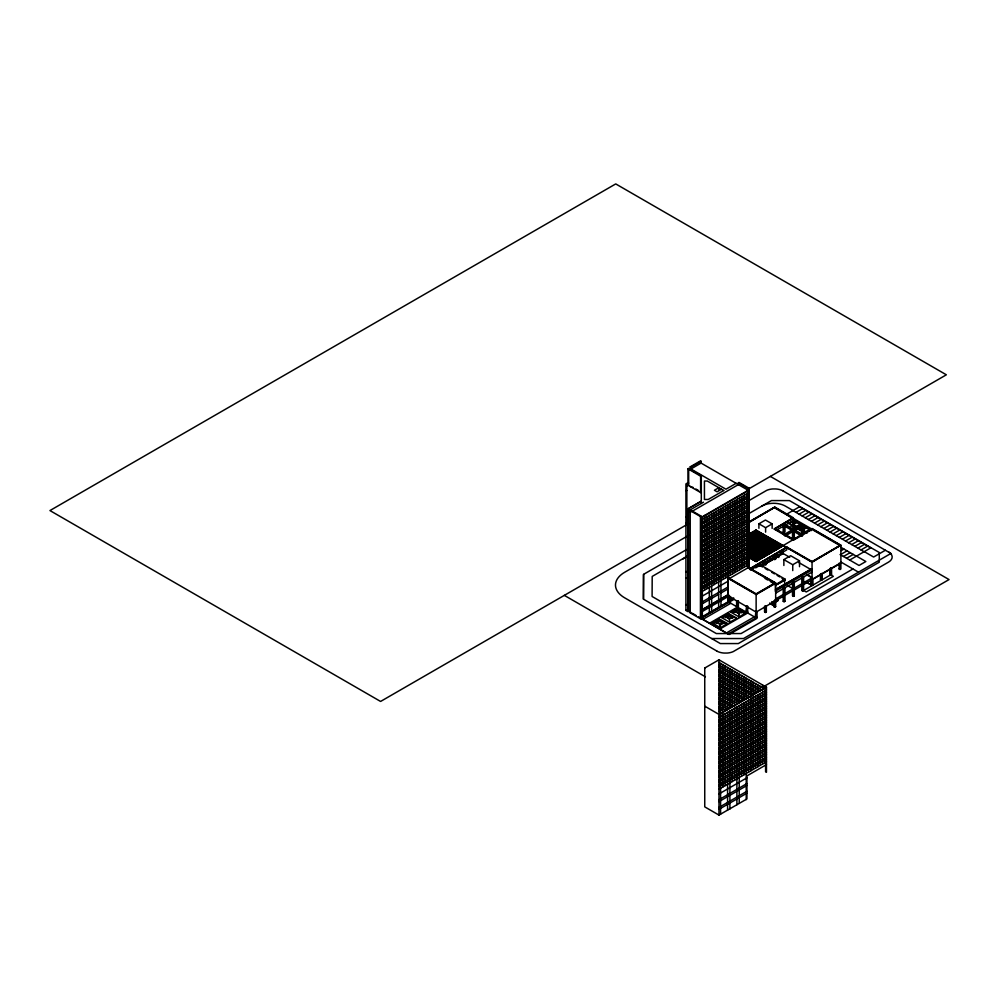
<?xml version="1.0" encoding="UTF-8"?>
<svg xmlns="http://www.w3.org/2000/svg" width="999" height="999" viewBox="0 0 999 999"><rect width="100%" height="100%" fill="white"/><g stroke="black" fill="none" stroke-linecap="round" stroke-linejoin="round"><path stroke-width="1.5" d="M718.643 579.233L718.643 607.679L700.724 618.144M766.47 764.61L746.94 775.886L746.94 798.95L718.98 815.084L718.98 714.397L766.47 686.975L766.47 772.302L765.584 771.79L765.584 764.098M720.966 577.884L720.966 606.331M727.959 602.547L727.959 573.851M748.563 513.786L771.44 500.574L789.447 500.586L879.282 552.509L879.282 562.187L738.323 643.568L720.341 643.568L643.456 599.175L643.531 574.375L686.65 549.537M643.456 599.175L643.568 574.4M682.454 559.265L687.337 556.231M690.222 469.905L690.222 466.808L700.436 460.914L701.098 461.301L701.098 463.099L688.673 470.267M701.298 492.157L700.624 492.544L688.011 485.252L688.011 468.856L688.673 468.469L701.298 475.761L701.298 503.459L700.848 501.411L687.562 509.09L688.224 610.626L686.862 610.139L690.896 612.474L690.222 612.862L690.222 510.626L690.896 510.239M690.222 466.808L690.896 467.195L701.098 461.301M688.011 468.856L700.624 476.148L701.298 475.761M686.862 485.914L688.673 484.877L688.673 468.469M689.822 486.301L693.181 487.475M721.515 489.223L717.07 491.795L714.41 490.247L718.855 487.687L718.855 490.384M687.562 509.09L700.848 501.411M689.934 510.027L703.508 502.185M736.163 483.329L725.948 489.223L690.896 468.981L690.896 467.195M738.373 482.817L739.048 482.442L749.25 488.336L749.25 567.457L748.588 567.844L748.588 488.711L738.373 482.817L738.373 484.615L692.207 511.276M690.222 510.626L700.436 516.52L701.098 516.133L701.098 618.369M748.588 488.711L749.25 488.336M687.1 524.487L380.582 701.448L49.95 510.564L615.734 183.916L946.365 374.8L748.825 488.848M700.724 517.707L748.201 490.297L748.201 567.669M701.098 517.919L748.588 490.509L700.212 462.587M688.011 525.736L688.224 525.099M700.724 520.392L748.201 492.982M700.724 523.089L748.201 495.666M700.724 525.012L748.201 497.589M700.724 527.697L748.201 500.287M688.011 535.402L688.673 535.014M686.937 536.363L624.687 572.265A31.381 18.119 0 0 0 615.759 582.717A30.919 17.857 0 0 0 615.746 587.375A31.381 18.119 0 0 0 624.675 597.827L716.758 650.998M749 500.574L766.695 490.372A12.55 7.243 0 0 1 772.702 488.948L775.898 488.948A12.55 7.243 0 0 1 783.216 491.008M700.724 529.62L748.201 502.21M700.724 532.317L748.201 504.895M700.724 534.228L748.201 506.818M700.724 536.925L748.201 509.502M700.724 538.848L748.201 511.426M700.724 541.533L748.201 514.123M700.724 543.456L748.201 516.046M700.724 546.153L748.201 518.731M700.724 548.064L748.201 520.654M687.112 556.256L652.197 576.423L652.097 596.478L716.32 633.553L741.083 633.553L852.946 568.98M748.139 522.415L774.762 507.042L793.406 517.794L774.762 528.558L793.406 539.323M748.226 522.614L774.762 507.292L792.969 518.444L774.325 529.195L792.969 517.794M700.724 550.761L774.762 507.292M700.724 552.684L748.201 525.262M700.724 555.369L748.201 527.959M700.724 557.292L748.201 529.882M758.903 528.284L758.903 523.801L765.446 520.029L772.152 523.888L772.152 528.384M700.724 559.989L748.201 532.567M700.724 561.9L756.131 529.97M748.388 534.69L756.355 530.219M749.7 534.328L751.685 533.166L753.683 534.328L751.685 535.476L749.7 534.328L751.685 533.553L753.683 534.328M751.91 533.041L753.908 531.893L755.906 533.041L753.908 534.19L751.91 533.041L753.908 532.28L755.906 533.041M754.133 531.768L756.131 530.606L758.129 531.768L756.131 532.917L754.133 531.768L756.131 530.993L758.129 531.768M749.412 534.615L756.131 530.731M685.913 571.528L686.862 571.753L685.913 571.753M786.413 514.335L799.537 506.755L870.766 547.877L849.687 560.052M700.724 564.597L748.201 537.175M751.473 535.601L749.475 536.763L749.475 534.453L751.473 535.601L749.475 534.84M751.685 535.739L749.7 536.888L751.685 536.113L753.683 536.888L751.685 538.036L751.685 535.739L753.683 536.888M751.91 535.601L753.908 534.453L755.906 535.601L753.908 536.763L751.91 535.601L753.908 534.84L755.906 535.601M754.133 534.328L756.131 533.166L758.129 534.328L756.131 535.476L754.133 534.328L756.131 533.553L758.129 534.328M756.355 533.041L758.353 531.893L760.339 533.041L758.353 534.19L756.355 533.041L758.353 532.28L760.339 533.041M758.903 523.801L765.609 527.672L772.152 523.888M700.724 566.52L748.201 539.098M795.978 512.387L802.634 508.541M749.7 539.448L751.685 538.299L751.685 540.596L749.7 539.448L751.685 538.686L753.683 539.448L751.685 540.596M753.908 537.012L751.91 538.161L753.908 537.4L755.906 538.161L753.908 539.323L753.908 537.012L755.906 538.161M754.133 536.888L756.131 535.739L758.129 536.888L756.131 538.036L754.133 536.888L756.131 536.113L758.129 536.888M756.355 535.601L758.353 534.453L760.339 535.601L758.353 536.763L756.355 535.601L758.353 534.84L760.339 535.601M758.566 534.328L760.564 533.166L762.562 534.328L760.564 535.476L758.566 534.328L760.564 533.553L762.562 534.328M700.724 569.205L748.201 541.795M751.473 540.734L749.475 541.883L749.475 539.572L751.473 540.734L749.475 539.959M749.7 542.007L751.685 540.859L753.683 542.007L751.685 543.169L749.7 542.007L751.685 541.246L753.683 542.007M751.91 540.734L753.908 539.572L753.908 541.883L755.906 540.734L753.908 539.959L751.91 540.734L753.908 541.883M756.131 538.299L754.133 539.448L756.131 538.686L758.129 539.448L756.131 540.596L756.131 538.299L758.129 539.448M756.355 538.161L758.353 537.012L760.339 538.161L758.353 539.323L756.355 538.161L758.353 537.4L760.339 538.161M758.566 536.888L760.564 535.739L762.562 536.888L760.564 538.036L758.566 536.888L760.564 536.113L762.562 536.888M760.788 535.601L762.786 534.453L764.784 535.601L762.786 536.763L760.788 535.601L762.786 534.84L764.784 535.601M799.075 514.173L805.731 510.339M700.724 571.128L748.201 543.718M784.977 526.635L784.977 532.017L784.09 532.529L783.204 532.017L783.204 524.325L784.09 523.813L793.406 529.195L801.835 524.325L792.519 518.956L792.519 526.635L794.292 526.635L794.292 519.917L776.098 530.357M792.519 518.956L793.406 518.444L812.05 529.195L811.163 529.707L802.721 524.85L784.977 535.089L784.09 534.577L784.977 536.051L784.977 535.089M751.473 543.294L749.475 544.443L749.475 542.145L751.473 543.294L749.475 542.519M749.7 544.567L751.685 543.419L753.683 544.567L751.685 545.729L749.7 544.567L751.685 543.806L753.683 544.567M751.91 543.294L753.908 542.145L755.906 543.294L753.908 544.443L751.91 543.294L753.908 542.519L755.906 543.294M754.133 542.007L756.131 540.859L756.131 543.169L758.129 542.007L756.131 541.246L754.133 542.007L756.131 543.169M758.353 539.572L756.355 540.734L758.353 539.959L760.339 540.734L758.353 541.883L758.353 539.572L760.339 540.734M758.566 539.448L760.564 538.299L762.562 539.448L760.564 540.596L758.566 539.448L760.564 538.686L762.562 539.448M760.788 538.161L762.786 537.012L764.784 538.161L762.786 539.323L760.788 538.161L762.786 537.4L764.784 538.161M763.011 536.888L765.009 535.739L767.007 536.888L765.009 538.036L763.011 536.888L765.009 536.113L767.007 536.888M700.724 573.826L748.201 546.403M789.085 523.526L793.069 521.216M802.172 515.971L808.828 512.125M751.473 545.854L749.475 547.002L749.475 544.705L751.473 545.854L749.475 545.079M751.685 545.978L749.7 547.14L751.685 546.366L753.683 547.14L751.685 548.289L751.685 545.978L753.683 547.14M751.91 545.854L753.908 544.705L755.906 545.854L753.908 547.002L751.91 545.854L753.908 545.079L755.906 545.854M754.133 544.567L756.131 543.419L758.129 544.567L756.131 545.729L754.133 544.567L756.131 543.806L758.129 544.567M756.355 543.294L758.353 542.145L758.353 544.443L760.339 543.294L758.353 542.519L756.355 543.294L758.353 544.443M760.564 540.859L758.566 542.007L760.564 541.246L762.562 542.007L760.564 543.169L760.564 540.859L762.562 542.007M760.788 540.734L762.786 539.572L764.784 540.734L762.786 541.883L760.788 540.734L762.786 539.959L764.784 540.734M763.011 539.448L765.009 538.299L767.007 539.448L765.009 540.596L763.011 539.448L765.009 538.686L767.007 539.448M765.222 538.161L767.22 537.012L769.218 538.161L767.22 539.323L765.222 538.161L767.22 537.4L769.218 538.161M700.724 575.736L748.201 548.326M749.7 549.7L751.685 548.538L751.685 550.849L749.7 549.7L751.685 548.926L753.683 549.7L751.685 550.849M753.908 547.265L751.91 548.414L753.908 547.652L755.906 548.414L753.908 549.575L753.908 547.265L755.906 548.414M754.133 547.14L756.131 545.978L758.129 547.14L756.131 548.289L754.133 547.14L756.131 546.366L758.129 547.14M756.355 545.854L758.353 544.705L760.339 545.854L758.353 547.002L756.355 545.854L758.353 545.079L760.339 545.854M758.566 544.567L760.564 543.419L760.564 545.729L762.562 544.567L760.564 543.806L758.566 544.567L760.564 545.729M762.786 542.145L760.788 543.294L762.786 542.519L764.784 543.294L762.786 544.443L762.786 542.145L764.784 543.294M763.011 542.007L765.009 540.859L767.007 542.007L765.009 543.169L763.011 542.007L765.009 541.246L767.007 542.007M765.222 540.734L767.22 539.572L769.218 540.734L767.22 541.883L765.222 540.734L767.22 539.959L769.218 540.734M767.444 539.448L769.442 538.299L771.44 539.448L769.442 540.596L767.444 539.448L769.442 538.686L771.44 539.448M790.846 526.086L797.502 522.24L799.562 523.426M805.269 517.757L811.925 513.911M700.724 578.433L748.201 551.011M794.068 525.362L802.721 530.094L794.068 525.362L794.068 526.76L802.509 531.63L802.509 530.219M783.204 532.017L784.09 531.505M792.519 526.635L793.406 526.123M700.724 580.357L748.201 552.934M751.473 550.973L749.475 552.135L749.475 549.825L751.473 550.973L749.475 550.212M749.7 552.26L751.685 551.111L753.683 552.26L751.685 553.409L749.7 552.26L751.685 551.485L753.683 552.26M751.91 550.973L753.908 549.825L753.908 552.135L751.91 550.973L753.908 550.212L755.906 550.973L753.908 552.135M756.131 548.538L754.133 549.7L756.131 548.926L758.129 549.7L756.131 550.849L756.131 548.538L758.129 549.7M756.355 548.414L758.353 547.265L760.339 548.414L758.353 549.575L756.355 548.414L758.353 547.652L760.339 548.414M758.566 547.14L760.564 545.978L762.562 547.14L760.564 548.289L758.566 547.14L760.564 546.366L762.562 547.14M760.788 545.854L762.786 544.705L762.786 547.002L760.788 545.854L762.786 545.079L764.784 545.854L762.786 547.002M765.009 543.419L763.011 544.567L765.009 543.806L767.007 544.567L765.009 545.729L765.009 543.419L767.007 544.567M765.222 543.294L767.22 542.145L769.218 543.294L767.22 544.443L765.222 543.294L767.22 542.519L769.218 543.294M767.444 542.007L769.442 540.859L771.44 542.007L769.442 543.169L767.444 542.007L769.442 541.246L771.44 542.007M769.667 540.734L771.665 539.572L773.663 540.734L771.665 541.883L769.667 540.734L771.665 539.959L773.663 540.734M795.279 527.097L800.599 524.025M808.366 519.542L815.022 515.696M751.473 553.546L749.475 554.695L749.475 552.385L751.473 553.546L749.475 552.772M784.09 534.577L792.519 529.707L792.519 537.4L793.406 537.912L794.292 537.4L794.292 530.669L803.608 525.287M700.724 583.041L748.201 555.631M749.475 554.944L751.473 556.106L749.475 557.255L749.475 554.944L774.1 540.734M786.176 535.364L793.406 531.181M700.724 584.964L748.201 557.554M798.376 528.883L803.696 525.811L806.792 527.597L802.796 529.907M811.463 521.328L818.119 517.482M751.685 555.968L753.683 554.82L751.685 553.671L751.685 555.968L749.7 554.82L751.685 554.058L753.683 554.82M753.908 554.695L755.906 553.546L753.908 552.385L753.908 554.695L751.91 553.546L753.908 552.772L755.906 553.546M756.131 553.409L758.129 552.26L756.131 551.485L754.133 552.26L756.131 553.409L756.131 551.111M760.339 550.973L758.353 552.135L758.353 549.825L760.339 550.973L758.353 550.212L756.355 550.973M760.564 550.849L762.562 549.7L760.564 548.538L760.564 550.849L758.566 549.7L760.564 548.926L762.562 549.7M762.786 549.575L764.784 548.414L762.786 547.265L762.786 549.575L760.788 548.414L762.786 547.652L764.784 548.414M765.009 548.289L767.007 547.14L765.009 546.366L763.011 547.14L765.009 548.289L765.009 545.978M769.218 545.854L767.22 547.002L767.22 544.705L769.218 545.854L767.22 545.079L765.222 545.854M769.442 545.729L771.44 544.567L769.442 543.419L769.442 545.729L767.444 544.567L769.442 543.806L771.44 544.567M771.665 544.443L773.663 543.294L771.665 542.145L771.665 544.443L769.667 543.294L771.665 542.519L773.663 543.294M773.875 543.169L775.873 542.007L773.875 540.859L773.875 543.169L771.877 542.007L773.875 541.246L775.873 542.007M749.7 557.38L751.685 556.231L753.683 557.38L751.685 558.541L749.7 557.38L751.685 556.618L753.683 557.38M751.91 556.106L753.908 554.944L755.906 556.106L753.908 557.255L751.91 556.106L753.908 555.332L755.906 556.106M754.133 554.82L756.131 553.671L758.129 554.82L756.131 555.968L754.133 554.82L756.131 554.058L758.129 554.82M756.355 553.546L758.353 552.385L758.353 554.695L760.339 553.546L758.353 552.772L756.355 553.546L758.353 554.695M760.564 551.111L758.566 552.26L760.564 551.485L762.562 552.26L760.564 553.409L760.564 551.111L762.562 552.26M760.788 550.973L762.786 549.825L764.784 550.973L762.786 552.135L760.788 550.973L762.786 550.212L764.784 550.973M763.011 549.7L765.009 548.538L767.007 549.7L765.009 550.849L763.011 549.7L765.009 548.926L767.007 549.7M765.222 548.414L767.22 547.265L767.22 549.575L769.218 548.414L767.22 547.652L765.222 548.414L767.22 549.575M769.442 545.978L767.444 547.14L769.442 546.366L771.44 547.14L769.442 548.289L769.442 545.978L771.44 547.14M769.667 545.854L771.665 544.705L773.663 545.854L771.665 547.002L769.667 545.854L771.665 545.079L773.663 545.854M771.877 544.567L773.875 543.419L775.873 544.567L773.875 545.729L771.877 544.567L773.875 543.806L775.873 544.567M774.1 543.294L776.098 542.145L778.096 543.294L776.098 544.443L774.1 543.294L776.098 542.519L778.096 543.294M700.724 587.662L748.201 560.239M751.91 558.666L753.908 557.517L755.906 558.666L753.908 559.815L751.91 558.666L753.908 557.892L755.906 558.666M754.133 557.38L756.131 556.231L758.129 557.38L756.131 558.541L754.133 557.38L756.131 556.618L758.129 557.38M756.355 556.106L758.353 554.944L760.339 556.106L758.353 557.255L756.355 556.106L758.353 555.332L760.339 556.106M758.566 554.82L760.564 553.671L760.564 555.968L762.562 554.82L760.564 554.058L758.566 554.82L760.564 555.968M762.786 552.385L760.788 553.546L762.786 552.772L764.784 553.546L762.786 554.695L762.786 552.385L764.784 553.546M763.011 552.26L765.009 551.111L767.007 552.26L765.009 553.409L763.011 552.26L765.009 551.485L767.007 552.26M765.222 550.973L767.22 549.825L769.218 550.973L767.22 552.135L765.222 550.973L767.22 550.212L769.218 550.973M767.444 549.7L769.442 548.538L769.442 550.849L767.444 549.7L769.442 548.926L771.44 549.7L769.442 550.849M771.665 547.265L769.667 548.414L771.665 547.652L773.663 548.414L771.665 549.575L771.665 547.265L773.663 548.414M771.877 547.14L773.875 545.978L775.873 547.14L773.875 548.289L771.877 547.14L773.875 546.366L775.873 547.14M774.1 545.854L776.098 544.705L778.096 545.854L776.098 547.002L774.1 545.854L776.098 545.079L778.096 545.854M776.323 544.567L778.321 543.419L780.319 544.567L778.321 545.729L776.323 544.567L778.321 543.806L780.319 544.567M814.56 523.114L821.215 519.28M700.724 589.572L748.201 562.162M803.396 532.142L803.608 530.606L807.229 532.692M792.519 537.4L794.292 537.4M801.835 525.287L801.835 532.017L802.721 531.505M754.133 559.952L756.131 558.791L758.129 559.952L756.131 561.101L754.133 559.952L756.131 559.178L758.129 559.952M756.355 558.666L758.353 557.517L760.339 558.666L758.353 559.815L756.355 558.666L758.353 557.892L760.339 558.666M758.566 557.38L760.564 556.231L762.562 557.38L760.564 558.541L758.566 557.38L760.564 556.618L762.562 557.38M760.788 556.106L762.786 554.944L762.786 557.255L760.788 556.106L762.786 555.332L764.784 556.106L748.938 547.09M767.007 554.82L765.009 553.671L763.011 554.82L765.009 554.058L767.007 554.82L762.786 557.255M765.222 553.546L767.22 552.385L769.218 553.546L767.22 554.695L765.222 553.546L767.22 552.772L769.218 553.546M767.444 552.26L769.442 551.111L771.44 552.26L769.442 553.409L767.444 552.26L769.442 551.485L771.44 552.26M769.667 550.973L771.665 549.825L771.665 552.135L769.667 550.973L771.665 550.212L773.663 551.111L748.576 536.5M775.873 549.7L773.875 548.538L771.877 549.7L773.875 548.926L775.873 549.7L771.665 552.135M774.1 548.414L776.098 547.265L778.096 548.414L776.098 549.575L774.1 548.414L776.098 547.652L778.096 548.414M776.323 547.14L778.321 545.978L780.319 547.14L778.321 548.289L776.323 547.14L778.321 546.366L780.319 547.14M778.546 545.854L780.531 544.705L782.529 545.854L780.531 547.002L778.546 545.854L780.531 545.079L782.529 545.854M801.835 532.017L803.608 532.017L803.608 526.635M700.724 592.27L748.201 564.847M805.893 531.693L809.889 529.395L807.829 528.196M817.657 524.9L824.312 521.066M755.469 561.351L782.754 545.604M840.009 569.48L840.009 563.711L839.123 563.199L839.123 568.968L840.009 569.48L840.896 568.968L840.896 545.217L812.05 528.558L756.018 561.55M774.325 528.558L793.406 539.572L812.05 528.821L840.446 545.217L812.05 562.25L783.865 545.854M755.906 561.351L748.913 557.579M783.204 524.325L801.835 535.089L802.721 534.577L794.292 529.707M727.959 578.084L728.408 579.108L748.875 567.282M774.325 529.195L793.406 540.222L812.05 529.458L840.446 545.854M728.683 578.945L728.908 578.171L756.131 593.893L775.212 582.879L775.212 583.516L756.131 594.53L727.722 578.134M784.09 523.813L783.204 525.287L801.835 536.051L802.721 535.539M820.753 526.698L827.409 522.852M786.812 547.689L749.987 568.955L786.812 547.04L812.05 561.613L840.446 545.217M700.724 597.002L727.959 581.281M750.424 568.306L786.812 547.302M750.424 570.029L759.852 564.585L785.089 579.145L785.089 579.994L775.436 585.314L775.436 591.121L776.323 590.871M755.694 567.832L786.812 549.862L786.812 547.04M823.85 528.483L830.506 524.637M759.29 566.058L764.56 563.024M765.446 562.512L773.875 557.642M774.762 557.13L778.758 554.82L778.758 557.517M760.901 565.771L772.876 558.853M775.549 557.317L778.209 555.781M760.951 566.258L764.56 564.298M765.446 563.661L773.988 558.853M774.762 558.279L778.983 555.981M761.45 566.096L783.204 553.546L783.204 550.461M686.188 610.526L686.862 610.139L685.913 610.139M700.724 602.772L727.959 587.05M826.947 530.269L833.603 526.423M685.913 522.739L688.673 523.563L686.862 522.514L686.862 484.128L688.673 483.079L688.011 482.692L685.913 483.903L685.913 610.364L688.011 611.575L688.673 611.188L688.673 508.953L701.098 516.133M700.724 604.695L718.643 594.355M720.966 593.006L727.959 588.973M830.044 532.055L836.7 528.209M783.865 565.471L783.865 559.615L790.634 555.706L799.512 560.826L799.512 566.683M700.724 610.464L727.959 594.73M833.141 533.841L839.797 530.007M700.724 610.714L727.959 594.992M728.171 596.266L728.995 595.791L729.058 601.011L728.171 601.523M700.724 612.387L728.683 596.241L728.683 601.873L718.643 607.679M728.608 597.614L730.606 596.465L730.606 599.65M836.238 535.639L842.894 531.793M728.608 600.749L733.653 597.839M839.335 537.425L845.991 533.578M729.058 595.204L729.058 601.248L700.212 617.906L728.171 634.04L757.017 617.345L757.017 611.575M783.865 559.615L792.744 564.735L799.512 560.826M690.222 612.862L700.436 618.743L734.265 599.213M702.871 619.392L730.831 603.246M842.432 539.21L849.088 535.364M738.149 600.936L737.487 607.092M845.529 540.996L852.184 537.15M774.762 601.323L773.875 600.811L773.875 606.58L774.762 607.092L775.661 606.58L775.661 582.879L756.131 594.155L728.683 578.309M840.896 545.217L812.05 561.863L756.131 530.219M785.089 579.145L775.661 584.59L770.341 581.53M848.626 542.782L855.281 538.936M709.527 623.239L738.373 606.58L738.373 600.811M775.436 585.314L784.64 579.994L784.64 585.814M714.735 622.964L712.025 622.814L716.083 622.015L720.079 624.313L720.454 627.684L727.447 623.651L719.018 618.781L712.025 622.814L721.34 628.196M721.34 617.432L728.333 613.398L736.763 618.269L729.782 622.302L721.34 617.432L725.399 616.633L728.721 614.66L736.763 618.269M737.662 608.016L730.669 612.05L739.098 616.92L746.091 612.887L737.662 608.016L738.036 609.34M723.388 623.426L719.392 621.128L716.083 623.039L716.083 621.815L719.392 619.904L727.447 623.651L724.737 623.501M729.782 622.302L729.395 618.93L725.399 616.433L728.721 614.522L732.704 616.833L732.704 618.044L728.721 615.746L725.399 617.657M734.727 612.275L734.727 611.063L738.036 609.14L746.091 612.887L743.381 612.737M716.083 622.015L719.392 620.029M733.366 612.2L730.669 612.05L734.727 611.251L738.036 609.278L742.032 611.638M841.295 550.599L843.955 549.063M851.722 544.567L858.378 540.734M735.826 611.638L738.036 610.364L742.032 612.674M746.59 605.806L745.916 611.962L747.702 611.962L747.702 606.193M811.825 568.656L775.436 589.672L812.05 568.781L811.825 570.067L775.436 591.121M747.477 606.318L746.815 612.474L747.702 611.962M734.727 611.063L738.723 613.361L741.807 611.45M720.079 624.313L723.388 622.215M732.704 616.833L729.395 618.93L725.399 616.433M734.727 611.251L738.723 613.561L742.032 611.45M840.396 554.695L847.052 550.849M854.819 546.366L861.475 542.519M721.103 624.625L723.164 623.426L723.164 622.215L720.079 624L716.083 621.815M775.661 593.131L812.05 572.115M843.493 556.48L850.149 552.634M857.916 548.151L864.572 544.305M719.742 629.12L747.702 612.986M775.661 598.888L812.05 577.884L806.805 574.85M846.59 558.266L853.246 554.42M861.013 549.937L867.669 546.091M755.906 611.188L755.244 617.345L757.017 617.345M777.871 599.4L775.773 600.486L775.886 601.96L777.871 600.811L777.871 599.4L840.896 563.149M812.05 579.42L840.221 563.149M777.647 599.537L756.131 612.087L727.284 595.429M726.398 632.966L754.357 616.833M774.487 605.906L769.73 603.159M773.875 606.58L775.661 606.58M784.977 601.248L784.09 601.76L784.09 588.311L783.204 587.799L783.204 601.248L784.977 601.248L784.977 587.799L784.09 587.287M802.721 577.547L801.835 577.035L801.835 590.484L802.721 589.972L806.28 591.97L833.353 576.348L829.794 574.35L829.794 568.581M812.05 584.59L811.163 585.102L805.132 581.58M820.479 579.72L821.365 580.232L821.365 574.475L820.479 573.963L820.479 579.72L822.252 579.72L822.252 573.963L821.365 573.451M829.794 574.35L831.568 574.35L831.568 568.581L830.681 568.069L830.681 574.862M839.123 568.968L840.009 568.456M765.446 612.474L765.446 606.705L764.56 606.193L764.56 611.962L765.446 612.474L766.333 611.962L766.333 606.193L765.446 605.681M792.519 591.383L792.519 595.866L793.406 596.378L794.292 595.866L794.292 582.417L793.406 581.905M801.835 590.484L802.721 590.996L831.568 574.35M885.376 550.249L873.626 557.042L864.272 551.635M704.745 668.031L718.98 659.815L766.47 687.237L718.98 714.647M763.224 686.862L949.05 579.57L770.366 476.411M718.98 717.332L766.47 689.922M718.98 720.029L766.47 692.607M718.98 721.952L766.47 694.53M718.98 724.637L766.47 697.227M718.98 726.56L766.47 699.15M718.98 729.258L766.47 701.835M718.98 731.168L766.47 703.758M718.98 733.865L766.47 706.443M718.98 735.788L766.47 708.366M718.98 738.473L766.47 711.063M718.98 740.396L766.47 712.986M718.98 743.094L766.47 715.671M718.98 745.004L766.47 717.594M718.98 747.702L766.47 720.279M718.98 749.625L766.47 722.202M718.98 752.309L766.47 724.899M718.98 754.233L766.47 726.822M718.98 756.93L766.47 729.507M718.98 758.84L766.47 731.43M718.98 761.538L766.47 734.115M718.98 763.461L766.47 736.038M718.98 766.146L766.47 738.736M718.98 768.069L766.47 740.659M718.98 770.766L766.47 743.343M718.98 772.677L766.47 745.266M718.98 775.374L766.47 747.951M718.98 777.297L766.47 749.874M718.98 779.982L766.47 752.572M718.98 781.905L766.47 754.495M718.98 784.602L766.47 757.18M718.98 786.513L766.47 759.103M718.98 789.21L766.47 761.787M718.681 794.118L746.94 777.809M718.98 799.712L746.94 783.578M718.98 801.635L746.94 785.489M718.98 807.404L746.94 791.258M718.98 809.327L746.94 793.181M685.913 490.546L686.862 490.546M761.775 506.106L761.8 506.106A16.708 9.64 0 0 1 785.414 506.118L793.044 510.514M685.913 516.995L686.862 516.995M685.913 578.171L686.862 578.171M685.913 604.632L686.862 604.632M711.638 638.536L743.556 638.536L890.921 553.458L783.141 491.008M746.603 490.134L748.201 490.297M749.475 537.4L751.473 538.161L749.475 539.323L749.475 537.012M749.475 547.652L751.473 548.414L749.475 549.575L749.475 547.265M749.475 555.332L751.473 556.106M792.881 510.601L864.11 551.723M774.762 507.929L792.969 518.444M856.505 556.118L865.858 561.525L859.04 565.459L840.246 554.595M840.858 547.265L856.343 556.206M792.519 519.917L809.952 529.982M803.396 530.731L807.005 532.829M787.786 522.877L803.608 532.017M840.796 561.962L858.491 572.177M695.891 489.035L698.588 490.596M830.469 568.194L831.355 568.706M756.131 530.357L782.979 545.854L756.131 561.351L748.526 556.967M782.866 546.178L755.793 530.544L755.793 531.181M780.619 552.047L789.709 557.292M798.813 562.549L811.825 570.067M780.506 552.122L783.091 553.608M749.238 536.113L774.325 550.599M749.013 536.363L774.1 550.849M748.8 536.5L773.875 550.973M775.736 554.994L778.209 556.418M775.624 555.057L778.096 556.493M775.823 555.819L778.321 557.255M809.365 575.948L812.05 577.497M688.673 510.751L690.896 512.037M749.163 546.828L765.009 555.968M749.163 546.952L765.009 556.106L765.009 553.671M764.56 556.356L748.501 547.215L764.335 556.356M806.568 582.142L811.375 584.927L811.375 579.208M748.838 556.768L756.568 561.226M748.288 557.08L756.243 561.55M762.512 566.957L759.852 565.434L759.852 564.585M765.172 568.493L767.819 570.029M771.802 572.327L774.462 573.863M777.122 575.399L779.769 576.935M782.429 578.458L785.089 579.994M782.142 578.558L784.64 579.994M787.362 585.464L792.519 588.436L792.519 582.417L793.406 582.929L793.406 596.378M775.661 582.879L747.702 567.382M749.987 568.306L775.212 582.879M747.477 567.507L775.212 583.516M765.034 578.458L767.694 579.994M793.406 595.354L794.292 595.866M783.204 601.248L784.09 601.76M775.661 600.686L774.762 600.174L774.762 607.092M774.55 600.299L775.436 600.811M772.751 602.147L774.6 603.221M769.73 603.421L774.537 606.131L774.487 601.972M765.446 611.45L766.333 611.962M728.171 600.736L729.058 601.248M738.373 606.58L736.6 606.58L736.6 600.811M741.807 612.674L738.036 610.489L738.036 609.14M725.624 616.433L729.395 618.618L732.492 616.833L732.492 618.044L728.721 615.871L728.721 614.522M723.388 622.402L719.392 620.104L719.018 618.781M692.17 613.211L695.991 615.421M698.551 616.895L729.058 634.502L757.017 618.369L728.171 601.76L728.171 580.619M718.98 662.512L764.859 688.998L764.859 686.301M718.98 665.197L760.202 688.998L760.202 686.301M718.98 667.12L760.202 690.921M718.98 669.805L757.866 692.257L757.866 689.572M718.98 671.728L755.544 692.831M718.98 674.425L753.209 694.18L753.209 691.495M718.98 676.348L753.209 696.103M718.98 679.033L748.551 696.103L748.551 693.418M718.98 680.956L748.551 698.026M718.98 683.641L746.216 699.375L746.216 696.678M564.335 595.367L705.406 676.81M718.98 685.564L743.893 699.949M718.98 688.261L741.558 701.298L741.558 698.601M718.98 690.184L739.235 701.872M718.98 692.869L736.9 703.209L736.9 700.524M718.98 694.792L734.577 703.796L734.577 706.48L718.98 697.477M718.98 699.4L732.242 707.055M718.98 702.097L729.907 708.403L729.907 705.719M718.98 704.02L727.584 708.978M718.98 706.705L725.249 710.326L725.249 707.629M718.98 708.628L722.926 710.901M718.98 711.313L720.591 712.25L720.591 709.552M720.591 714.173L718.98 713.236L718.98 659.815M704.745 706.168L718.98 714.397M718.98 815.084L704.745 806.867L704.745 667.782M889.01 552.197L890.796 553.696A12.562 7.255 0 0 1 888.498 562.137L733.204 651.623A12.55 7.243 0 0 1 727.197 653.059L724 653.059A12.55 7.243 0 0 1 716.683 650.998M728.333 613.398L728.721 614.722M738.723 613.561L739.098 616.92M812.936 579.345L812.936 585.102M812.05 528.558L812.05 529.458M812.05 561.613L812.05 585.614L811.163 585.102L811.163 579.345M811.163 529.707L811.163 530.669M803.608 577.035L803.608 590.484M802.721 524.85L802.721 532.529M802.721 576.523L802.721 590.996M801.835 535.089L801.835 536.051M793.406 518.444L793.406 519.405M793.406 520.429L793.406 527.147M793.406 529.195L793.406 537.912M793.406 539.572L793.406 540.222M792.969 539.323L792.969 539.959M792.744 564.735L792.744 570.591M784.09 525.799L784.09 532.529M780.531 544.705L780.531 547.002M778.321 543.419L778.321 545.729M778.321 545.978L778.321 548.289M777.647 599.4L777.647 600.811M777.434 555.594L777.434 556.743M776.098 542.145L776.098 544.443M776.098 544.705L776.098 547.002M776.098 547.265L776.098 549.575M776.098 556.356L776.098 557.517M775.661 556.231L775.661 559.24M774.762 555.232L774.762 559.752M773.875 543.419L773.875 545.729M773.875 545.978L773.875 548.289M773.875 548.538L773.875 550.849M773.875 556.231L773.875 559.24M772.826 558.254L772.826 559.403M771.665 539.572L771.665 541.883M771.665 544.705L771.665 547.002M771.777 558.853L771.777 560.014M771.827 601.623L771.827 604.245M770.716 559.465L770.716 560.614M769.667 560.077L769.667 561.226M769.442 538.299L769.442 540.596M769.442 540.859L769.442 543.169M769.442 551.111L769.442 553.409M768.606 560.689L768.606 561.838M767.557 561.288L767.557 562.449M767.22 537.012L767.22 539.323M767.22 539.572L767.22 541.883M767.22 542.145L767.22 544.443M767.22 549.825L767.22 552.135M767.22 552.385L767.22 554.695M766.508 561.9L766.508 563.049M766.333 561.6L766.333 564.622M765.609 527.672L765.609 532.155M765.446 562.125L765.446 565.134M765.009 535.739L765.009 538.036M765.009 538.299L765.009 540.596M765.009 540.859L765.009 543.169M765.009 548.538L765.009 550.849M765.009 551.111L765.009 553.409M764.859 690.846L764.859 693.543M764.859 695.466L764.859 698.151M764.859 700.074L764.859 702.772M764.859 704.682L764.859 707.379M764.859 709.302L764.859 711.987M764.859 713.91L764.859 716.608M764.859 718.518L764.859 721.216M764.859 723.139L764.859 725.823M764.859 727.747L764.859 730.444M764.859 732.354L764.859 735.052M764.859 736.975L764.859 739.66M764.859 741.583L764.859 744.28M764.859 746.191L764.859 748.888M764.859 750.811L764.859 753.496M764.859 755.419L764.859 758.116M764.859 760.027L764.859 762.724M764.56 561.6L764.56 564.622M763.511 563.623L763.511 564.785M762.786 534.453L762.786 536.763M762.786 537.012L762.786 539.323M762.786 539.572L762.786 541.883M762.786 549.825L762.786 552.135M762.524 684.952L762.524 690.334M762.524 692.195L762.524 694.892M762.524 696.803L762.524 699.5M762.524 701.423L762.524 704.108M762.524 706.031L762.524 708.728M762.524 710.639L762.524 713.336M762.524 715.259L762.524 717.944M762.524 719.867L762.524 722.564M762.524 724.475L762.524 727.172M762.524 729.095L762.524 731.78M762.524 733.703L762.524 736.4M762.524 738.311L762.524 741.008M762.524 742.931L762.524 745.616M762.524 747.539L762.524 750.237M762.524 752.147L762.524 754.844M762.524 756.767L762.524 759.452M762.524 761.375L762.524 764.073M762.449 564.235L762.449 565.397M761.4 564.847L761.4 565.996M760.564 533.166L760.564 535.476M760.564 535.739L760.564 538.036M760.564 538.299L760.564 540.596M760.564 545.978L760.564 548.289M760.564 556.231L760.564 558.541M760.202 693.543L760.202 696.228M760.202 698.151L760.202 700.848M760.202 702.772L760.202 705.456M760.202 707.379L760.202 710.064M760.202 711.987L760.202 714.685M760.202 716.608L760.202 719.292M760.202 721.216L760.202 723.9M760.202 725.823L760.202 728.521M760.202 730.444L760.202 733.129M760.202 735.052L760.202 737.737M760.202 739.66L760.202 742.357M760.202 744.28L760.202 746.965M760.202 748.888L760.202 751.573M760.202 753.496L760.202 756.193M760.202 758.116L760.202 760.801M760.202 762.724L760.202 765.409M759.527 564.772L759.527 565.546M758.353 531.893L758.353 534.19M758.353 534.453L758.353 536.763M758.353 537.012L758.353 539.323M758.353 544.705L758.353 547.002M758.353 547.265L758.353 549.575M758.353 554.944L758.353 557.255M758.353 557.517L758.353 559.815M757.866 684.964L757.866 687.649M757.866 694.892L757.866 697.577M757.866 699.5L757.866 702.185M757.866 704.108L757.866 706.805M757.866 708.728L757.866 711.413M757.866 713.336L757.866 716.021M757.866 717.944L757.866 720.641M757.866 722.564L757.866 725.249M757.866 727.172L757.866 729.857M757.866 731.78L757.866 734.477M757.866 736.4L757.866 739.085M757.866 741.008L757.866 743.693M757.866 745.616L757.866 748.313M757.866 750.237L757.866 752.921M757.866 754.844L757.866 757.529M757.866 759.452L757.866 762.15M757.866 764.073L757.866 766.757M756.131 530.606L756.131 532.917M756.131 533.166L756.131 535.476M756.131 535.739L756.131 538.036M756.131 543.419L756.131 545.729M756.131 545.978L756.131 548.289M756.131 553.671L756.131 555.968M756.131 556.231L756.131 558.541M756.131 558.791L756.131 561.101M756.131 593.893L756.131 617.857M755.544 683.616L755.544 686.301M755.544 688.224L755.544 690.921M755.544 696.228L755.544 698.925M755.544 700.848L755.544 703.533M755.544 705.456L755.544 708.141M755.544 710.064L755.544 712.762M755.544 714.685L755.544 717.369M755.544 719.292L755.544 721.977M755.544 723.9L755.544 726.598M755.544 728.521L755.544 731.206M755.544 733.129L755.544 735.813M755.544 737.737L755.544 740.434M755.544 742.357L755.544 745.042M755.544 746.965L755.544 749.65M755.544 751.573L755.544 754.27M755.544 756.193L755.544 758.878M755.544 760.801L755.544 763.486M755.544 765.409L755.544 768.106M753.908 531.893L753.908 534.19M753.908 534.453L753.908 536.763M753.908 542.145L753.908 544.443M753.908 544.705L753.908 547.002M753.908 554.944L753.908 557.255M753.908 557.517L753.908 559.815M753.209 682.267L753.209 684.964M753.209 686.875L753.209 689.572M753.209 697.577L753.209 700.262M753.209 702.185L753.209 704.882M753.209 706.805L753.209 709.49M753.209 711.413L753.209 714.098M753.209 716.021L753.209 718.718M753.209 720.641L753.209 723.326M753.209 725.249L753.209 727.934M753.209 729.857L753.209 732.554M753.209 734.477L753.209 737.162M753.209 739.085L753.209 741.77M753.209 743.693L753.209 746.39M753.209 748.313L753.209 750.998M753.209 752.921L753.209 755.606M753.209 757.529L753.209 760.227M753.209 762.15L753.209 764.834M753.209 766.757L753.209 769.442M751.685 533.166L751.685 535.476M751.685 540.859L751.685 543.169M751.685 543.419L751.685 545.729M751.685 551.111L751.685 553.409M751.685 556.231L751.685 558.541M750.886 680.918L750.886 683.616M750.886 685.539L750.886 688.224M750.886 690.147L750.886 692.831M750.886 694.755L750.886 697.452M750.886 698.925L750.886 701.61M750.886 703.533L750.886 706.231M750.886 708.141L750.886 710.838M750.886 712.762L750.886 715.446M750.886 717.369L750.886 720.067M750.886 721.977L750.886 724.675M750.886 726.598L750.886 729.282M750.886 731.206L750.886 733.903M750.886 735.813L750.886 738.511M750.886 740.434L750.886 743.119M750.886 745.042L750.886 747.739M750.886 749.65L750.886 752.347M750.886 754.27L750.886 756.955M750.886 758.878L750.886 761.575M750.886 763.486L750.886 766.183M750.886 768.106L750.886 770.791M748.551 679.582L748.551 682.267M748.551 684.19L748.551 686.875M748.551 688.798L748.551 691.495M748.551 700.262L748.551 702.959M748.551 704.882L748.551 707.567M748.551 709.49L748.551 712.187M748.551 714.098L748.551 716.795M748.551 718.718L748.551 721.403M748.551 723.326L748.551 726.023M748.551 727.934L748.551 730.631M748.551 732.554L748.551 735.239M748.551 737.162L748.551 739.859M748.551 741.77L748.551 744.467M748.551 746.39L748.551 749.075M748.551 750.998L748.551 753.696M748.551 755.606L748.551 758.303M748.551 760.227L748.551 762.911M748.551 764.834L748.551 767.532M748.551 769.442L748.551 772.14M746.603 493.906L746.603 496.603M746.603 498.526L746.603 501.211M746.603 503.134L746.603 505.819M746.603 507.742L746.603 510.439M746.603 512.362L746.603 515.047M746.603 516.97L746.603 519.655M746.603 521.578L746.603 524.275M746.603 526.198L746.603 528.883M746.603 530.806L746.603 533.491M746.603 535.414L746.603 538.111M746.603 540.034L746.603 542.719M746.603 544.642L746.603 547.327M746.603 549.25L746.603 551.947M746.603 553.871L746.603 556.555M746.603 558.478L746.603 561.163M746.603 563.086L746.603 565.784M746.216 678.234L746.216 680.918M746.216 682.841L746.216 685.539M746.216 687.462L746.216 690.147M746.216 692.07L746.216 694.755M746.216 701.61L746.216 704.307M746.216 706.231L746.216 708.915M746.216 710.838L746.216 713.523M746.216 715.446L746.216 718.144M746.216 720.067L746.216 722.752M746.216 724.675L746.216 727.359M746.216 729.282L746.216 731.98M746.216 733.903L746.216 736.588M746.216 738.511L746.216 741.196M746.216 743.119L746.216 745.816M746.216 747.739L746.216 750.424M746.216 752.347L746.216 755.032M746.216 756.955L746.216 759.652M746.216 761.575L746.216 764.26M746.216 766.183L746.216 768.868M746.216 770.791L746.216 799.625M744.267 495.254L744.267 497.952M744.267 499.862L744.267 502.559M744.267 504.483L744.267 507.167M744.267 509.09L744.267 511.788M744.267 513.698L744.267 516.396M744.267 518.319L744.267 521.003M744.267 522.927L744.267 525.624M744.267 527.534L744.267 530.232M744.267 532.155L744.267 534.84M744.267 536.763L744.267 539.46M744.267 541.371L744.267 544.068M744.267 545.991L744.267 548.676M744.267 550.599L744.267 553.296M744.267 555.207L744.267 557.904M744.267 559.827L744.267 562.512M744.267 564.435L744.267 567.132M743.893 676.885L743.893 679.582M743.893 681.505L743.893 684.19M743.893 686.113L743.893 688.798M743.893 690.721L743.893 693.418M743.893 695.341L743.893 698.026M743.893 702.959L743.893 705.644M743.893 707.567L743.893 710.264M743.893 712.187L743.893 714.872M743.893 716.795L743.893 719.48M743.893 721.403L743.893 724.1M743.893 726.023L743.893 728.708M743.893 730.631L743.893 733.316M743.893 735.239L743.893 737.936M743.893 739.859L743.893 742.544M743.893 744.467L743.893 747.152M743.893 749.075L743.893 751.772M743.893 753.696L743.893 756.38M743.893 758.303L743.893 760.988M743.893 762.911L743.893 765.609M743.893 767.532L743.893 770.217M743.893 772.14L743.893 774.824M741.932 496.603L741.932 499.288M741.932 501.211L741.932 503.908M741.932 505.819L741.932 508.516M741.932 510.439L741.932 513.124M741.932 515.047L741.932 517.744M741.932 519.655L741.932 522.352M741.932 524.275L741.932 526.96M741.932 528.883L741.932 531.58M741.932 533.491L741.932 536.188M741.932 538.111L741.932 540.796M741.932 542.719L741.932 545.417M741.932 547.327L741.932 550.024M741.932 551.947L741.932 554.632M741.932 556.555L741.932 559.253M741.932 561.163L741.932 563.861M741.932 565.784L741.932 568.468M741.558 675.536L741.558 678.234M741.558 680.157L741.558 682.841M741.558 684.765L741.558 687.462M741.558 689.372L741.558 692.07M741.558 693.993L741.558 696.678M741.558 704.307L741.558 706.992M741.558 708.915L741.558 711.6M741.558 713.523L741.558 716.221M741.558 718.144L741.558 720.828M741.558 722.752L741.558 725.436M741.558 727.359L741.558 730.057M741.558 731.98L741.558 734.665M741.558 736.588L741.558 739.272M741.558 741.196L741.558 743.893M741.558 745.816L741.558 748.501M741.558 750.424L741.558 753.109M741.558 755.032L741.558 757.729M741.558 759.652L741.558 762.337M741.558 764.26L741.558 766.945M741.558 768.868L741.558 771.565M741.558 773.488L741.558 776.173M739.61 497.952L739.61 500.636M739.61 502.559L739.61 505.244M739.61 507.167L739.61 509.865M739.61 511.788L739.61 514.473M739.61 516.396L739.61 519.08M739.61 521.003L739.61 523.701M739.61 525.624L739.61 528.309M739.61 530.232L739.61 532.917M739.61 534.84L739.61 537.537M739.61 539.46L739.61 542.145M739.61 544.068L739.61 546.753M739.61 548.676L739.61 551.373M739.61 553.296L739.61 555.981M739.61 557.904L739.61 560.589M739.61 562.512L739.61 565.209M739.61 567.132L739.61 569.817M739.235 674.2L739.235 676.885M739.235 678.808L739.235 681.505M739.235 683.416L739.235 686.113M739.235 688.036L739.235 690.721M739.235 692.644L739.235 695.341M739.235 697.252L739.235 699.949M739.235 705.644L739.235 708.341M739.235 710.264L739.235 712.949M739.235 714.872L739.235 717.557M739.235 719.48L739.235 722.177M739.235 724.1L739.235 726.785M739.235 728.708L739.235 731.393M739.235 733.316L739.235 736.013M739.235 737.936L739.235 740.621M739.235 742.544L739.235 745.229M739.235 747.152L739.235 749.849M739.235 751.772L739.235 754.457M739.235 756.38L739.235 759.065M739.235 760.988L739.235 763.686M739.235 765.609L739.235 768.293M739.235 770.217L739.235 772.901M739.235 774.824L739.235 803.396M739.048 483.204L739.048 485.002M738.723 613.236L738.723 614.447M737.274 499.288L737.274 501.985M737.274 503.908L737.274 506.593M737.274 508.516L737.274 511.201M737.274 513.124L737.274 515.821M737.274 517.744L737.274 520.429M737.274 522.352L737.274 525.037M737.274 526.96L737.274 529.657M737.274 531.58L737.274 534.265M737.274 536.188L737.274 538.873M737.274 540.796L737.274 543.493M737.274 545.417L737.274 548.101M737.274 550.024L737.274 552.709M737.274 554.632L737.274 557.33M737.274 559.253L737.274 561.938M737.274 563.861L737.274 566.545M737.274 568.468L737.274 571.166M736.9 672.851L736.9 675.536M736.9 677.459L736.9 680.157M736.9 682.08L736.9 684.765M736.9 686.688L736.9 689.372M736.9 691.296L736.9 693.993M736.9 695.916L736.9 698.601M736.9 706.992L736.9 709.69M736.9 711.6L736.9 714.297M736.9 716.221L736.9 718.905M736.9 720.828L736.9 723.526M736.9 725.436L736.9 728.134M736.9 730.057L736.9 732.742M736.9 734.665L736.9 737.362M736.9 739.272L736.9 741.97M736.9 743.893L736.9 746.578M736.9 748.501L736.9 751.198M736.9 753.109L736.9 755.806M736.9 757.729L736.9 760.414M736.9 762.337L736.9 765.034M736.9 766.945L736.9 769.642M736.9 771.565L736.9 774.25M736.9 776.173L736.9 804.744M734.952 500.636L734.952 503.321M734.952 505.244L734.952 507.942M734.952 509.865L734.952 512.549M734.952 514.473L734.952 517.157M734.952 519.08L734.952 521.778M734.952 523.701L734.952 526.386M734.952 528.309L734.952 530.993M734.952 532.917L734.952 535.614M734.952 537.537L734.952 540.222M734.952 542.145L734.952 544.83M734.952 546.753L734.952 549.45M734.952 551.373L734.952 554.058M734.952 555.981L734.952 558.666M734.952 560.589L734.952 563.286M734.952 565.209L734.952 567.894M734.952 569.817L734.952 572.502M734.952 611.063L734.952 612.275M734.577 671.503L734.577 674.2M734.577 676.123L734.577 678.808M734.577 680.731L734.577 683.416M734.577 685.339L734.577 688.036M734.577 689.959L734.577 692.644M734.577 694.567L734.577 697.252M734.577 699.175L734.577 701.872M734.577 708.341L734.577 711.026M734.577 712.949L734.577 715.646M734.577 717.557L734.577 720.254M734.577 722.177L734.577 724.862M734.577 726.785L734.577 729.482M734.577 731.393L734.577 734.09M734.577 736.013L734.577 738.698M734.577 740.621L734.577 743.318M734.577 745.229L734.577 747.926M734.577 749.849L734.577 752.534M734.577 754.457L734.577 757.155M734.577 759.065L734.577 761.762M734.577 763.686L734.577 766.37M734.577 768.293L734.577 770.991M734.577 772.901L734.577 775.599M734.577 777.522L734.577 780.207M732.617 501.985L732.617 504.67M732.617 506.593L732.617 509.278M732.617 511.201L732.617 513.898M732.617 515.821L732.617 518.506M732.617 520.429L732.617 523.114M732.617 525.037L732.617 527.734M732.617 529.657L732.617 532.342M732.617 534.265L732.617 536.95M732.617 538.873L732.617 541.57M732.617 543.493L732.617 546.178M732.617 548.101L732.617 550.786M732.617 552.709L732.617 555.407M732.617 557.33L732.617 560.014M732.617 561.938L732.617 564.622M732.617 566.545L732.617 569.243M732.617 571.166L732.617 573.851M732.242 670.167L732.242 672.851M732.242 674.775L732.242 677.459M732.242 679.382L732.242 682.08M732.242 684.003L732.242 686.688M732.242 688.611L732.242 691.296M732.242 693.219L732.242 695.916M732.242 697.839L732.242 700.524M732.242 702.447L732.242 705.132M732.242 709.69L732.242 712.374M732.242 714.297L732.242 716.982M732.242 718.905L732.242 721.603M732.242 723.526L732.242 726.211M732.242 728.134L732.242 730.818M732.242 732.742L732.242 735.439M732.242 737.362L732.242 740.047M732.242 741.97L732.242 744.655M732.242 746.578L732.242 749.275M732.242 751.186L732.242 753.883M732.242 755.806L732.242 758.491M732.242 760.414L732.242 763.111M732.242 765.022L732.242 767.719M732.242 769.642L732.242 772.327M732.242 774.25L732.242 776.947M732.242 778.858L732.242 781.555M730.294 503.321L730.294 506.018M730.294 507.942L730.294 510.626M730.294 512.549L730.294 515.247M730.294 517.157L730.294 519.855M730.294 521.778L730.294 524.463M730.294 526.386L730.294 529.083M730.294 530.993L730.294 533.691M730.294 535.614L730.294 538.299M730.294 540.222L730.294 542.919M730.294 544.83L730.294 547.527M730.294 549.45L730.294 552.135M730.294 554.058L730.294 556.755M730.294 558.666L730.294 561.363M730.294 563.286L730.294 565.971M730.294 567.894L730.294 570.591M730.294 572.502L730.294 575.199M729.907 668.818L729.907 671.503M729.907 673.426L729.907 676.123M729.907 678.046L729.907 680.731M729.907 682.654L729.907 685.339M729.907 687.262L729.907 689.959M729.907 691.882L729.907 694.567M729.907 696.49L729.907 699.175M729.907 701.098L729.907 703.796M729.907 711.026L729.907 713.723M729.907 715.646L729.907 718.331M729.907 720.254L729.907 722.939M729.907 724.862L729.907 727.559M729.907 729.482L729.907 732.167M729.907 734.09L729.907 736.775M729.907 738.698L729.907 741.395M729.907 743.318L729.907 746.003M729.907 747.926L729.907 750.611M729.907 752.534L729.907 755.232M729.907 757.155L729.907 759.839M729.907 761.762L729.907 764.447M729.907 766.37L729.907 769.068M729.907 770.991L729.907 773.676M729.907 775.599L729.907 778.283M729.907 780.207L729.907 809.04M729.607 597.04L729.607 600.174M728.908 578.171L728.908 578.821M727.959 504.67L727.959 507.367M727.959 509.278L727.959 511.975M727.959 513.898L727.959 516.583M727.959 518.506L727.959 521.203M727.959 523.114L727.959 525.811M727.959 527.734L727.959 530.419M727.959 532.342L727.959 535.039M727.959 536.95L727.959 539.647M727.959 541.57L727.959 544.255M727.959 546.178L727.959 548.876M727.959 550.786L727.959 553.483M727.959 555.407L727.959 558.091M727.959 560.014L727.959 562.712M727.959 564.622L727.959 567.32M727.959 569.243L727.959 571.928M727.584 667.469L727.584 670.167M727.584 672.077L727.584 674.775M727.584 676.698L727.584 679.382M727.584 681.306L727.584 684.003M727.584 685.913L727.584 688.611M727.584 690.534L727.584 693.219M727.584 695.142L727.584 697.839M727.584 699.75L727.584 702.447M727.584 704.37L727.584 707.055M727.584 712.374L727.584 715.059M727.584 716.982L727.584 719.68M727.584 721.603L727.584 724.287M727.584 726.211L727.584 728.895M727.584 730.818L727.584 733.516M727.584 735.439L727.584 738.124M727.584 740.047L727.584 742.732M727.584 744.655L727.584 747.352M727.584 749.275L727.584 751.96M727.584 753.883L727.584 756.568M727.584 758.491L727.584 761.188M727.584 763.111L727.584 765.796M727.584 767.719L727.584 770.404M727.584 772.327L727.584 775.024M727.584 776.947L727.584 779.632M727.584 781.555L727.584 810.127M725.624 506.018L725.624 508.703M725.624 510.626L725.624 513.324M725.624 515.247L725.624 517.932M725.624 519.855L725.624 522.539M725.624 524.463L725.624 527.16M725.624 529.083L725.624 531.768M725.624 533.691L725.624 536.376M725.624 538.299L725.624 540.996M725.624 542.919L725.624 545.604M725.624 547.527L725.624 550.212M725.624 552.135L725.624 554.832M725.624 556.755L725.624 559.44M725.624 561.363L725.624 564.048M725.624 565.971L725.624 568.668M725.624 570.591L725.624 573.276M725.624 575.199L725.624 577.884M725.249 666.121L725.249 668.818M725.249 670.741L725.249 673.426M725.249 675.349L725.249 678.046M725.249 679.957L725.249 682.654M725.249 684.577L725.249 687.262M725.249 689.185L725.249 691.882M725.249 693.793L725.249 696.49M725.249 698.413L725.249 701.098M725.249 703.021L725.249 705.719M725.249 713.723L725.249 716.408M725.249 718.331L725.249 721.016M725.249 722.939L725.249 725.636M725.249 727.559L725.249 730.244M725.249 732.167L725.249 734.852M725.249 736.775L725.249 739.472M725.249 741.395L725.249 744.08M725.249 746.003L725.249 748.688M725.249 750.611L725.249 753.308M725.249 755.232L725.249 757.916M725.249 759.839L725.249 762.524M725.249 764.447L725.249 767.145M725.249 769.068L725.249 771.752M725.249 773.676L725.249 776.36M725.249 778.283L725.249 780.981M725.249 782.904L725.249 785.589M723.301 507.367L723.301 510.052M723.301 511.975L723.301 514.66M723.301 516.583L723.301 519.28M723.301 521.203L723.301 523.888M723.301 525.811L723.301 528.496M723.301 530.419L723.301 533.116M723.301 535.039L723.301 537.724M723.301 539.647L723.301 542.332M723.301 544.255L723.301 546.952M723.301 548.876L723.301 551.56M723.301 553.483L723.301 556.168M723.301 558.091L723.301 560.789M723.301 562.712L723.301 565.397M723.301 567.32L723.301 570.004M723.301 571.928L723.301 574.625M723.301 576.548L723.301 579.233M722.926 664.785L722.926 667.469M722.926 669.392L722.926 672.077M722.926 674L722.926 676.698M722.926 678.621L722.926 681.306M722.926 683.229L722.926 685.913M722.926 687.836L722.926 690.534M722.926 692.457L722.926 695.142M722.926 697.065L722.926 699.75M722.926 701.673L722.926 704.37M722.926 706.293L722.926 708.978M722.926 712.374L722.926 786.937M720.966 508.703L720.966 511.401M720.966 513.324L720.966 516.008M720.966 517.932L720.966 520.616M720.966 522.539L720.966 525.237M720.966 527.16L720.966 529.845M720.966 531.768L720.966 534.453M720.966 536.376L720.966 539.073M720.966 540.996L720.966 543.681M720.966 545.604L720.966 548.289M720.966 550.212L720.966 552.909M720.966 554.832L720.966 557.517M720.966 559.44L720.966 562.125M720.966 564.048L720.966 566.745M720.966 568.668L720.966 571.353M720.966 573.276L720.966 575.961M720.591 663.436L720.591 666.121M720.591 668.044L720.591 670.741M720.591 672.664L720.591 675.349M720.591 677.272L720.591 679.957M720.591 681.88L720.591 684.577M720.591 686.5L720.591 689.185M720.591 691.108L720.591 693.793M720.591 695.716L720.591 698.413M720.591 700.336L720.591 703.021M720.591 704.944L720.591 707.629M720.591 713.723L720.591 814.16M720.079 625.337L720.079 624L716.308 621.815L716.308 623.039M719.392 619.904L719.392 621.253M718.643 510.052L718.643 512.737M718.643 514.66L718.643 517.357M718.643 519.28L718.643 521.965M718.643 523.888L718.643 526.573M718.643 528.496L718.643 531.193M718.643 533.116L718.643 535.801M718.643 537.724L718.643 540.409M718.643 542.332L718.643 545.029M718.643 546.952L718.643 549.637M718.643 551.56L718.643 554.245M718.643 556.168L718.643 558.866M718.643 560.789L718.643 563.473M718.643 565.397L718.643 568.081M718.643 570.004L718.643 572.702M718.643 574.625L718.643 577.31M716.308 511.401L716.308 514.085M716.308 516.008L716.308 518.706M716.308 520.616L716.308 523.314M716.308 525.237L716.308 527.922M716.308 529.845L716.308 532.542M716.308 534.453L716.308 537.15M716.308 539.073L716.308 541.758M716.308 543.681L716.308 546.378M716.308 548.289L716.308 550.986M716.308 552.909L716.308 555.594M716.308 557.517L716.308 560.214M716.308 562.125L716.308 564.822M716.308 566.745L716.308 569.43M716.308 571.353L716.308 574.05M716.308 575.961L716.308 578.658M716.308 580.581L716.308 583.266M713.985 512.737L713.985 515.434M713.985 517.357L713.985 520.042M713.985 521.965L713.985 524.662M713.985 526.573L713.985 529.27M713.985 531.193L713.985 533.878M713.985 535.801L713.985 538.498M713.985 540.409L713.985 543.106M713.985 545.029L713.985 547.714M713.985 549.637L713.985 552.335M713.985 554.245L713.985 556.942M713.985 558.866L713.985 561.55M713.985 563.473L713.985 566.171M713.985 568.081L713.985 570.779M713.985 572.702L713.985 575.387M713.985 577.31L713.985 580.007M713.985 581.918L713.985 584.615M711.65 514.085L711.65 516.783M711.65 518.706L711.65 521.391M711.65 523.314L711.65 525.998M711.65 527.922L711.65 530.619M711.65 532.542L711.65 535.227M711.65 537.15L711.65 539.835M711.65 541.758L711.65 544.455M711.65 546.378L711.65 549.063M711.65 550.986L711.65 553.671M711.65 555.594L711.65 558.291M711.65 560.214L711.65 562.899M711.65 564.822L711.65 567.507M711.65 569.43L711.65 572.127M711.65 574.05L711.65 576.735M711.65 578.658L711.65 581.343M711.65 583.266L711.65 612.1M709.315 515.434L709.315 518.119M709.315 520.042L709.315 522.739M709.315 524.662L709.315 527.347M709.315 529.27L709.315 531.955M709.315 533.878L709.315 536.575M709.315 538.498L709.315 541.183M709.315 543.106L709.315 545.791M709.315 547.714L709.315 550.412M709.315 552.335L709.315 555.019M709.315 556.942L709.315 559.627M709.315 561.55L709.315 564.248M709.315 566.171L709.315 568.856M709.315 570.779L709.315 573.463M709.315 575.387L709.315 578.084M709.315 580.007L709.315 582.692M709.315 584.615L709.315 613.186M706.992 516.783L706.992 519.468M706.992 521.391L706.992 524.075M706.992 525.998L706.992 528.696M706.992 530.619L706.992 533.304M706.992 535.227L706.992 537.912M706.992 539.835L706.992 542.532M706.992 544.455L706.992 547.14M706.992 549.063L706.992 551.748M706.992 553.671L706.992 556.368M706.992 558.291L706.992 560.976M706.992 562.899L706.992 565.584M706.992 567.507L706.992 570.204M706.992 572.127L706.992 574.812M706.992 576.735L706.992 579.42M706.992 581.343L706.992 584.04M706.992 585.963L706.992 588.648M704.657 515.434L704.657 589.997M702.334 516.783L702.334 617.22M700.624 476.148L700.624 492.544M700.436 516.52L700.436 618.743M688.011 509.34L688.011 611.575M723.726 490.509L708.204 499.475L704.432 499.475L704.432 481.031L707.317 481.031L723.726 490.509"/></g></svg>
